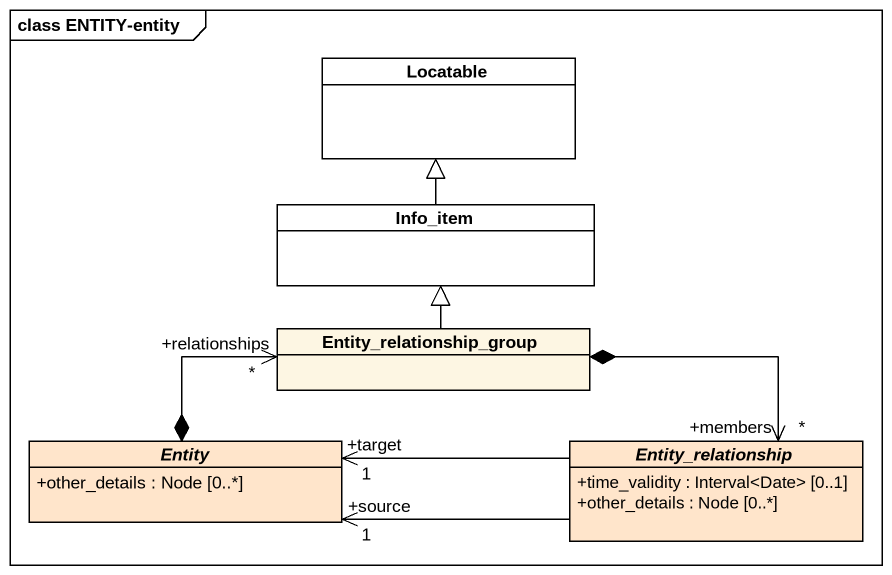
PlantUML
@startuml
mainframe class ENTITY-entity
hide circle
hide empty members
skinparam classAttributeIconSize 0
class Locatable #FFFFFF
class Info_item #FFFFFF
class Entity_relationship_group
abstract class "Entity" as Entity_ #FFE5CB {
  +other_details : Node [0..*]
}
abstract class Entity_relationship #FFE5CB {
  +time_validity : Interval<Date> [0..1]
  +other_details : Node [0..*]
}
Info_item -up-|> Locatable
Entity_relationship_group -up-|> Info_item
Entity_relationship_group *-right-> "+members\n*" Entity_relationship
Entity_ *-right-> "+relationships\n*" Entity_relationship_group
Entity_ "+source\n1" <-right- Entity_relationship
Entity_ "+target\n1" <-right- Entity_relationship
@enduml
